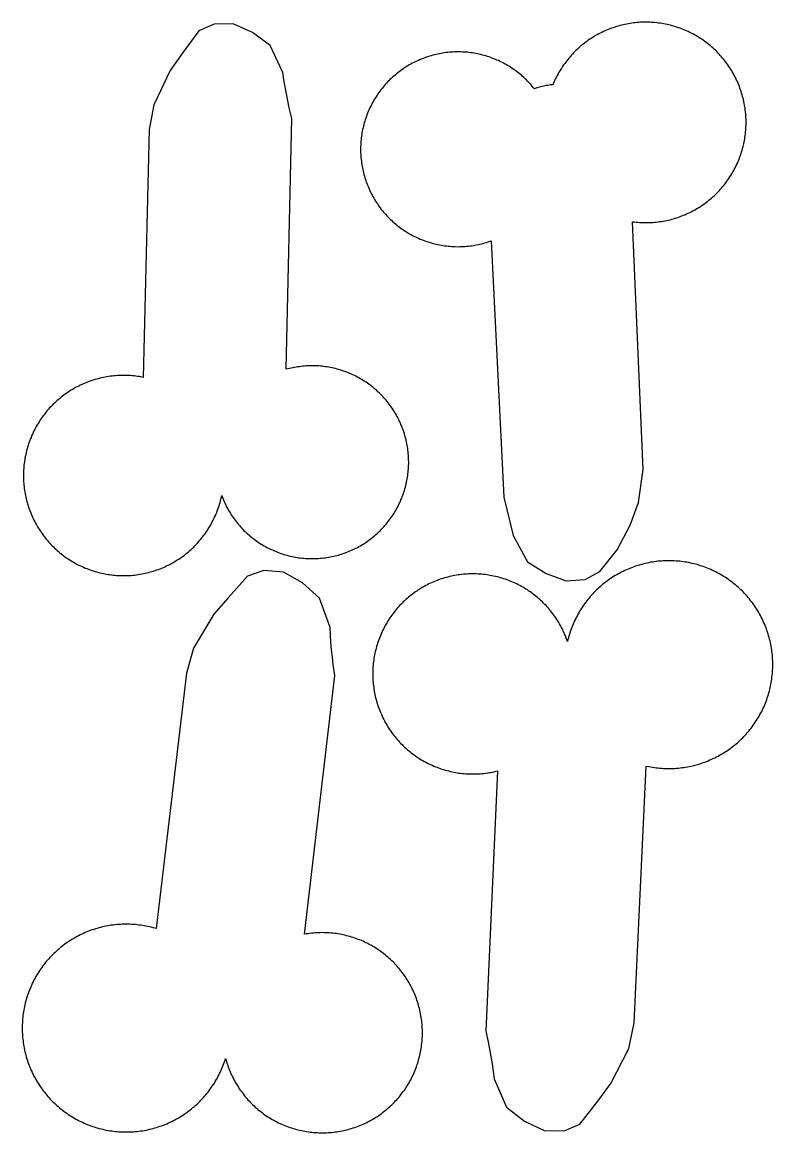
# Model space of a CAD drawing. Extents: x -246 to 246, y -104 to 199.
# Drawn here: x 151.17 to 160.8, y 53.9 to 68.14 of the extents above; entities that cross this region are included whole.
import ezdxf

# ---------------------------------------------------------------- set-up
doc = ezdxf.new("R2010")
doc.units = 0
doc.layers.add('Add_Red', color=1, linetype='Continuous')

msp = doc.modelspace()

# ---------------------------------------------------------------- linework, layer by layer
at = {"layer": 'Add_Red'}
for points in [[(152.506, 61.044), (152.528, 61.045), (152.551, 61.046), (152.573, 61.047), (152.595, 61.049), (152.618, 61.051), (152.64, 61.054), (152.662, 61.057), (152.684, 61.061), (152.706, 61.065), (152.728, 61.069), (152.75, 61.073), (152.772, 61.078), (152.794, 61.084), (152.816, 61.09), (152.837, 61.096), (152.859, 61.102), (152.88, 61.109), (152.901, 61.116), (152.922, 61.124), (152.943, 61.132), (152.964, 61.14), (152.985, 61.149), (153.005, 61.158), (153.025, 61.168), (153.046, 61.178), (153.066, 61.188), (153.085, 61.198), (153.105, 61.209), (153.124, 61.22), (153.144, 61.232), (153.163, 61.244), (153.181, 61.256), (153.2, 61.268), (153.218, 61.281), (153.237, 61.294), (153.254, 61.308), (153.272, 61.321), (153.29, 61.336), (153.307, 61.35), (153.324, 61.365), (153.34, 61.38), (153.357, 61.395), (153.373, 61.41), (153.389, 61.426), (153.404, 61.442), (153.42, 61.459), (153.435, 61.475), (153.449, 61.492), (153.464, 61.509), (153.478, 61.527), (153.492, 61.544), (153.505, 61.562), (153.519, 61.58), (153.531, 61.599), (153.544, 61.617), (153.556, 61.636), (153.568, 61.655), (153.58, 61.674), (153.591, 61.694), (153.602, 61.713), (153.612, 61.733), (153.623, 61.753), (153.632, 61.773), (153.642, 61.793), (153.651, 61.814), (153.66, 61.835), (153.668, 61.855), (153.676, 61.876), (153.684, 61.897), (153.691, 61.918), (153.698, 61.94), (153.705, 61.961), (153.711, 61.983), (153.717, 62.004), (153.722, 62.026), (153.728, 62.048), (153.732, 62.07), (153.746, 62.035), (153.754, 62.015), (153.763, 61.995), (153.772, 61.976), (153.781, 61.956), (153.79, 61.937), (153.8, 61.918), (153.811, 61.899), (153.821, 61.88), (153.832, 61.861), (153.844, 61.843), (153.855, 61.825), (153.867, 61.807), (153.879, 61.789), (153.892, 61.771), (153.905, 61.754), (153.918, 61.737), (153.931, 61.72), (153.945, 61.703), (153.959, 61.687), (153.973, 61.671), (153.988, 61.655), (154.003, 61.639), (154.018, 61.624), (154.033, 61.609), (154.049, 61.594), (154.065, 61.579), (154.081, 61.565), (154.097, 61.551), (154.114, 61.537), (154.131, 61.524), (154.148, 61.511), (154.166, 61.498), (154.183, 61.485), (154.201, 61.473), (154.219, 61.461), (154.237, 61.449), (154.256, 61.438), (154.274, 61.427), (154.293, 61.417), (154.312, 61.406), (154.331, 61.396), (154.35, 61.387), (154.37, 61.377), (154.39, 61.368), (154.409, 61.36), (154.429, 61.352), (154.449, 61.344), (154.47, 61.336), (154.49, 61.329), (154.51, 61.322), (154.531, 61.316), (154.552, 61.309), (154.572, 61.304), (154.593, 61.298), (154.614, 61.293), (154.635, 61.288), (154.657, 61.284), (154.678, 61.28), (154.699, 61.277), (154.72, 61.273), (154.742, 61.271), (154.763, 61.268), (154.785, 61.266), (154.806, 61.264), (154.828, 61.263), (154.849, 61.262), (154.871, 61.262), (154.893, 61.261), (154.93, 61.262), (154.952, 61.263), (154.973, 61.264), (154.995, 61.266), (155.016, 61.268), (155.038, 61.27), (155.059, 61.273), (155.081, 61.276), (155.102, 61.279), (155.123, 61.283), (155.144, 61.287), (155.165, 61.292), (155.186, 61.297), (155.207, 61.302), (155.228, 61.308), (155.249, 61.314), (155.269, 61.32), (155.29, 61.327), (155.316, 61.336), (155.336, 61.344), (155.356, 61.352), (155.376, 61.36), (155.396, 61.368), (155.415, 61.377), (155.435, 61.387), (155.454, 61.396), (155.473, 61.406), (155.492, 61.417), (155.511, 61.427), (155.53, 61.438), (155.548, 61.449), (155.566, 61.461), (155.584, 61.473), (155.602, 61.485), (155.62, 61.498), (155.637, 61.511), (155.654, 61.524), (155.671, 61.537), (155.688, 61.551), (155.704, 61.565), (155.72, 61.579), (155.736, 61.594), (155.752, 61.609), (155.767, 61.624), (155.783, 61.639), (155.797, 61.655), (155.812, 61.671), (155.826, 61.687), (155.84, 61.703), (155.854, 61.72), (155.867, 61.737), (155.881, 61.754), (155.893, 61.771), (155.906, 61.789), (155.918, 61.807), (155.93, 61.825), (155.942, 61.843), (155.953, 61.861), (155.964, 61.88), (155.975, 61.899), (155.985, 61.918), (155.995, 61.937), (156.005, 61.956), (156.014, 61.976), (156.023, 61.995), (156.031, 62.015), (156.04, 62.035), (156.048, 62.055), (156.055, 62.075), (156.062, 62.096), (156.069, 62.116), (156.076, 62.137), (156.082, 62.158), (156.088, 62.178), (156.093, 62.199), (156.098, 62.22), (156.103, 62.241), (156.107, 62.262), (156.111, 62.284), (156.114, 62.305), (156.118, 62.326), (156.12, 62.348), (156.123, 62.369), (156.125, 62.391), (156.127, 62.412), (156.128, 62.434), (156.129, 62.455), (156.13, 62.477), (156.13, 62.498), (156.129, 62.524), (156.129, 62.546), (156.128, 62.567), (156.126, 62.589), (156.125, 62.611), (156.122, 62.632), (156.12, 62.653), (156.117, 62.675), (156.114, 62.696), (156.11, 62.717), (156.106, 62.739), (156.102, 62.76), (156.097, 62.781), (156.092, 62.802), (156.086, 62.823), (156.081, 62.844), (156.074, 62.864), (156.062, 62.901), (156.055, 62.922), (156.048, 62.942), (156.04, 62.962), (156.031, 62.982), (156.023, 63.002), (156.014, 63.021), (156.005, 63.041), (155.995, 63.06), (155.985, 63.079), (155.975, 63.098), (155.964, 63.117), (155.953, 63.136), (155.942, 63.154), (155.93, 63.172), (155.918, 63.19), (155.906, 63.208), (155.893, 63.226), (155.881, 63.243), (155.867, 63.26), (155.854, 63.277), (155.84, 63.294), (155.826, 63.31), (155.812, 63.326), (155.797, 63.342), (155.783, 63.358), (155.767, 63.373), (155.752, 63.388), (155.736, 63.403), (155.72, 63.418), (155.704, 63.432), (155.688, 63.446), (155.671, 63.46), (155.654, 63.473), (155.637, 63.486), (155.62, 63.499), (155.602, 63.512), (155.584, 63.524), (155.566, 63.536), (155.548, 63.548), (155.53, 63.559), (155.511, 63.57), (155.492, 63.58), (155.473, 63.591), (155.454, 63.601), (155.435, 63.61), (155.415, 63.62), (155.396, 63.629), (155.376, 63.637), (155.356, 63.645), (155.336, 63.653), (155.316, 63.661), (155.295, 63.668), (155.275, 63.675), (155.254, 63.681), (155.234, 63.688), (155.213, 63.693), (155.192, 63.699), (155.171, 63.704), (155.15, 63.708), (155.129, 63.713), (155.107, 63.717), (155.086, 63.72), (155.065, 63.723), (155.043, 63.726), (155.022, 63.729), (155, 63.731), (154.979, 63.733), (154.957, 63.734), (154.936, 63.735), (154.914, 63.735), (154.893, 63.736), (154.857, 63.735), (154.835, 63.734), (154.814, 63.733), (154.792, 63.731), (154.771, 63.729), (154.749, 63.727), (154.728, 63.724), (154.706, 63.721), (154.685, 63.718), (154.664, 63.714), (154.643, 63.71), (154.622, 63.705), (154.601, 63.701), (154.58, 63.695), (154.559, 63.69), (154.631, 66.909), (154.599, 67.043), (154.579, 67.133), (154.561, 67.224), (154.545, 67.315), (154.53, 67.406), (154.516, 67.497), (154.354, 67.846), (154.126, 68.011), (153.879, 68.123), (153.636, 68.12), (153.441, 68.033), (153.226, 67.743), (153.072, 67.523), (152.86, 67.083), (152.802, 66.765), (152.802, 66.765), (152.726, 63.587), (152.697, 63.592), (152.675, 63.596), (152.653, 63.599), (152.631, 63.602), (152.608, 63.605), (152.586, 63.607), (152.564, 63.609), (152.541, 63.61), (152.519, 63.611), (152.497, 63.612), (152.474, 63.612), (152.438, 63.611), (152.416, 63.611), (152.394, 63.609), (152.371, 63.608), (152.349, 63.606), (152.327, 63.603), (152.304, 63.601), (152.282, 63.597), (152.26, 63.594), (152.238, 63.59), (152.216, 63.586), (152.194, 63.581), (152.172, 63.576), (152.15, 63.57), (152.129, 63.565), (152.107, 63.558), (152.086, 63.552), (152.065, 63.545), (152.043, 63.538), (152.022, 63.53), (152.001, 63.522), (151.981, 63.513), (151.96, 63.505), (151.94, 63.495), (151.919, 63.486), (151.899, 63.476), (151.879, 63.466), (151.859, 63.455), (151.84, 63.444), (151.82, 63.433), (151.801, 63.422), (151.782, 63.41), (151.763, 63.397), (151.745, 63.385), (151.727, 63.372), (151.708, 63.359), (151.691, 63.345), (151.673, 63.331), (151.656, 63.317), (151.638, 63.303), (151.621, 63.288), (151.605, 63.273), (151.588, 63.258), (151.572, 63.242), (151.557, 63.226), (151.541, 63.21), (151.526, 63.194), (151.511, 63.177), (151.496, 63.16), (151.482, 63.143), (151.468, 63.125), (151.454, 63.108), (151.44, 63.09), (151.427, 63.072), (151.414, 63.053), (151.402, 63.035), (151.39, 63.016), (151.378, 62.997), (151.366, 62.978), (151.355, 62.958), (151.344, 62.939), (151.334, 62.919), (151.324, 62.899), (151.314, 62.879), (151.305, 62.858), (151.295, 62.838), (151.287, 62.817), (151.278, 62.796), (151.27, 62.775), (151.263, 62.754), (151.256, 62.733), (151.249, 62.712), (151.242, 62.69), (151.236, 62.669), (151.23, 62.647), (151.225, 62.625), (151.22, 62.603), (151.215, 62.582), (151.209, 62.551), (151.206, 62.529), (151.202, 62.506), (151.199, 62.484), (151.197, 62.462), (151.195, 62.44), (151.193, 62.417), (151.192, 62.395), (151.191, 62.373), (151.19, 62.35), (151.19, 62.328), (151.19, 62.294), (151.191, 62.271), (151.192, 62.249), (151.194, 62.227), (151.196, 62.204), (151.198, 62.182), (151.201, 62.16), (151.204, 62.138), (151.207, 62.116), (151.211, 62.093), (151.216, 62.071), (151.22, 62.05), (151.225, 62.028), (151.231, 62.006), (151.237, 61.984), (151.243, 61.963), (151.249, 61.941), (151.256, 61.92), (151.264, 61.899), (151.271, 61.878), (151.279, 61.857), (151.288, 61.836), (151.296, 61.815), (151.306, 61.795), (151.315, 61.775), (151.325, 61.754), (151.335, 61.735), (151.346, 61.715), (151.356, 61.695), (151.368, 61.676), (151.379, 61.657), (151.391, 61.638), (151.403, 61.619), (151.416, 61.6), (151.429, 61.582), (151.442, 61.564), (151.455, 61.546), (151.469, 61.528), (151.483, 61.511), (151.498, 61.493), (151.512, 61.477), (151.527, 61.46), (151.543, 61.444), (151.558, 61.427), (151.574, 61.412), (151.59, 61.396), (151.607, 61.381), (151.623, 61.366), (151.64, 61.351), (151.657, 61.337), (151.675, 61.323), (151.692, 61.309), (151.71, 61.295), (151.728, 61.282), (151.747, 61.269), (151.765, 61.257), (151.784, 61.244), (151.803, 61.233), (151.822, 61.221), (151.842, 61.21), (151.861, 61.199), (151.881, 61.188), (151.901, 61.178), (151.921, 61.168), (151.942, 61.159), (151.962, 61.15), (151.983, 61.141), (152.004, 61.133), (152.025, 61.125), (152.046, 61.117), (152.067, 61.11), (152.088, 61.103), (152.11, 61.096), (152.131, 61.09), (152.153, 61.084), (152.174, 61.079), (152.196, 61.074), (152.218, 61.069), (152.251, 61.063), (152.273, 61.059), (152.295, 61.056), (152.318, 61.053), (152.34, 61.05), (152.362, 61.048), (152.385, 61.047), (152.407, 61.045), (152.429, 61.044), (152.452, 61.044), (152.474, 61.043), (152.506, 61.044)], [(158.391, 60.995), (158.58, 61.095), (158.801, 61.376), (158.968, 61.692), (159.076, 61.98), (159.135, 62.404), (159.001, 65.583), (159.024, 65.581), (159.046, 65.578), (159.068, 65.576), (159.091, 65.575), (159.113, 65.573), (159.135, 65.573), (159.17, 65.572), (159.192, 65.572), (159.215, 65.573), (159.237, 65.574), (159.26, 65.575), (159.282, 65.577), (159.304, 65.579), (159.327, 65.582), (159.349, 65.585), (159.371, 65.588), (159.393, 65.592), (159.415, 65.596), (159.437, 65.6), (159.459, 65.605), (159.481, 65.61), (159.503, 65.616), (159.524, 65.622), (159.546, 65.628), (159.567, 65.635), (159.588, 65.642), (159.61, 65.65), (159.631, 65.658), (159.651, 65.666), (159.672, 65.674), (159.693, 65.683), (159.713, 65.693), (159.733, 65.702), (159.754, 65.712), (159.773, 65.723), (159.793, 65.733), (159.813, 65.744), (159.832, 65.756), (159.851, 65.767), (159.87, 65.78), (159.889, 65.792), (159.907, 65.805), (159.926, 65.818), (159.944, 65.831), (159.961, 65.845), (159.979, 65.859), (159.996, 65.873), (160.013, 65.887), (160.03, 65.902), (160.047, 65.918), (160.063, 65.933), (160.079, 65.949), (160.095, 65.965), (160.11, 65.981), (160.125, 65.998), (160.14, 66.014), (160.155, 66.031), (160.169, 66.049), (160.183, 66.066), (160.197, 66.084), (160.21, 66.102), (160.223, 66.12), (160.236, 66.139), (160.248, 66.158), (160.26, 66.176), (160.272, 66.196), (160.283, 66.215), (160.294, 66.234), (160.305, 66.254), (160.315, 66.274), (160.325, 66.294), (160.335, 66.314), (160.344, 66.335), (160.353, 66.355), (160.362, 66.376), (160.37, 66.397), (160.378, 66.418), (160.385, 66.439), (160.393, 66.46), (160.399, 66.482), (160.406, 66.503), (160.412, 66.525), (160.417, 66.547), (160.426, 66.582), (160.43, 66.604), (160.434, 66.626), (160.438, 66.648), (160.442, 66.67), (160.445, 66.692), (160.447, 66.714), (160.45, 66.737), (160.452, 66.759), (160.453, 66.782), (160.454, 66.804), (160.455, 66.826), (160.455, 66.858), (160.455, 66.88), (160.455, 66.903), (160.454, 66.925), (160.452, 66.947), (160.451, 66.97), (160.448, 66.992), (160.446, 67.014), (160.443, 67.037), (160.44, 67.059), (160.436, 67.081), (160.432, 67.103), (160.427, 67.125), (160.423, 67.147), (160.417, 67.169), (160.412, 67.19), (160.406, 67.212), (160.399, 67.234), (160.393, 67.255), (160.385, 67.276), (160.378, 67.297), (160.37, 67.318), (160.362, 67.339), (160.353, 67.36), (160.344, 67.381), (160.335, 67.401), (160.325, 67.421), (160.315, 67.441), (160.305, 67.461), (160.294, 67.481), (160.283, 67.501), (160.272, 67.52), (160.26, 67.539), (160.248, 67.558), (160.236, 67.577), (160.223, 67.595), (160.21, 67.613), (160.197, 67.631), (160.183, 67.649), (160.169, 67.667), (160.155, 67.684), (160.14, 67.701), (160.125, 67.718), (160.11, 67.735), (160.095, 67.751), (160.079, 67.767), (160.063, 67.783), (160.047, 67.798), (160.03, 67.813), (160.013, 67.828), (159.996, 67.843), (159.979, 67.857), (159.961, 67.871), (159.944, 67.884), (159.926, 67.898), (159.907, 67.911), (159.889, 67.924), (159.87, 67.936), (159.851, 67.948), (159.832, 67.96), (159.813, 67.971), (159.793, 67.982), (159.773, 67.993), (159.754, 68.003), (159.733, 68.013), (159.713, 68.023), (159.693, 68.032), (159.672, 68.041), (159.651, 68.05), (159.631, 68.058), (159.61, 68.066), (159.588, 68.073), (159.551, 68.085), (159.53, 68.092), (159.508, 68.098), (159.487, 68.104), (159.465, 68.109), (159.443, 68.114), (159.421, 68.119), (159.399, 68.123), (159.377, 68.127), (159.355, 68.13), (159.332, 68.133), (159.31, 68.136), (159.288, 68.138), (159.265, 68.14), (159.243, 68.141), (159.221, 68.142), (159.198, 68.143), (159.17, 68.143), (159.147, 68.143), (159.125, 68.143), (159.103, 68.142), (159.08, 68.14), (159.058, 68.138), (159.035, 68.136), (159.013, 68.134), (158.991, 68.131), (158.969, 68.128), (158.947, 68.124), (158.925, 68.12), (158.903, 68.115), (158.881, 68.11), (158.859, 68.105), (158.837, 68.1), (158.815, 68.094), (158.794, 68.087), (158.773, 68.08), (158.751, 68.073), (158.73, 68.066), (158.709, 68.058), (158.688, 68.05), (158.668, 68.041), (158.647, 68.032), (158.627, 68.023), (158.606, 68.013), (158.586, 68.003), (158.566, 67.993), (158.547, 67.982), (158.527, 67.971), (158.508, 67.96), (158.489, 67.948), (158.47, 67.936), (158.451, 67.924), (158.432, 67.911), (158.414, 67.898), (158.396, 67.884), (158.378, 67.871), (158.361, 67.857), (158.343, 67.843), (158.326, 67.828), (158.31, 67.813), (158.293, 67.798), (158.277, 67.783), (158.261, 67.767), (158.245, 67.751), (158.23, 67.735), (158.214, 67.718), (158.2, 67.701), (158.185, 67.684), (158.171, 67.667), (158.157, 67.649), (158.143, 67.631), (158.13, 67.613), (158.117, 67.595), (158.104, 67.577), (158.092, 67.558), (158.08, 67.539), (158.068, 67.52), (158.056, 67.501), (158.045, 67.481), (158.035, 67.461), (158.024, 67.441), (158.014, 67.421), (158.005, 67.401), (157.995, 67.381), (157.979, 67.342), (157.961, 67.34), (157.944, 67.338), (157.927, 67.336), (157.91, 67.333), (157.892, 67.33), (157.875, 67.327), (157.858, 67.323), (157.841, 67.319), (157.824, 67.315), (157.807, 67.311), (157.79, 67.306), (157.774, 67.301), (157.741, 67.29), (157.727, 67.307), (157.713, 67.324), (157.699, 67.34), (157.685, 67.356), (157.67, 67.372), (157.655, 67.388), (157.639, 67.404), (157.623, 67.419), (157.607, 67.434), (157.591, 67.448), (157.575, 67.463), (157.558, 67.477), (157.541, 67.49), (157.524, 67.504), (157.507, 67.517), (157.489, 67.53), (157.471, 67.542), (157.453, 67.554), (157.435, 67.566), (157.416, 67.578), (157.398, 67.589), (157.379, 67.6), (157.36, 67.611), (157.34, 67.621), (157.321, 67.631), (157.301, 67.64), (157.282, 67.65), (157.262, 67.658), (157.242, 67.667), (157.221, 67.675), (157.201, 67.683), (157.181, 67.69), (157.16, 67.698), (157.139, 67.704), (157.118, 67.711), (157.097, 67.717), (157.076, 67.722), (157.055, 67.728), (157.034, 67.733), (157.013, 67.737), (156.991, 67.741), (156.97, 67.745), (156.948, 67.749), (156.927, 67.752), (156.905, 67.754), (156.883, 67.757), (156.862, 67.758), (156.84, 67.76), (156.818, 67.761), (156.796, 67.762), (156.763, 67.762), (156.741, 67.762), (156.719, 67.762), (156.697, 67.761), (156.676, 67.759), (156.654, 67.758), (156.632, 67.756), (156.61, 67.753), (156.589, 67.75), (156.567, 67.747), (156.546, 67.743), (156.524, 67.739), (156.503, 67.735), (156.482, 67.73), (156.46, 67.725), (156.439, 67.72), (156.418, 67.714), (156.397, 67.708), (156.377, 67.701), (156.356, 67.694), (156.335, 67.687), (156.315, 67.679), (156.295, 67.671), (156.275, 67.663), (156.255, 67.654), (156.235, 67.645), (156.215, 67.636), (156.195, 67.626), (156.176, 67.616), (156.157, 67.606), (156.138, 67.595), (156.119, 67.584), (156.096, 67.569), (156.077, 67.558), (156.059, 67.545), (156.041, 67.533), (156.023, 67.52), (156.006, 67.507), (155.989, 67.494), (155.972, 67.48), (155.955, 67.466), (155.939, 67.452), (155.922, 67.437), (155.906, 67.423), (155.89, 67.408), (155.875, 67.392), (155.86, 67.377), (155.845, 67.361), (155.83, 67.345), (155.816, 67.328), (155.802, 67.311), (155.788, 67.295), (155.774, 67.277), (155.761, 67.26), (155.748, 67.243), (155.736, 67.225), (155.724, 67.207), (155.712, 67.188), (155.7, 67.17), (155.689, 67.151), (155.678, 67.132), (155.667, 67.113), (155.657, 67.094), (155.647, 67.075), (155.637, 67.055), (155.628, 67.036), (155.619, 67.016), (155.61, 66.996), (155.602, 66.975), (155.594, 66.955), (155.587, 66.935), (155.579, 66.914), (155.573, 66.893), (155.566, 66.873), (155.56, 66.852), (155.554, 66.831), (155.549, 66.809), (155.544, 66.788), (155.539, 66.767), (155.535, 66.745), (155.531, 66.724), (155.528, 66.702), (155.525, 66.681), (155.522, 66.659), (155.519, 66.638), (155.518, 66.616), (155.516, 66.594), (155.515, 66.572), (155.514, 66.551), (155.513, 66.513), (155.513, 66.491), (155.514, 66.469), (155.515, 66.448), (155.516, 66.426), (155.518, 66.404), (155.52, 66.382), (155.523, 66.361), (155.525, 66.339), (155.529, 66.317), (155.532, 66.296), (155.536, 66.275), (155.541, 66.253), (155.545, 66.232), (155.55, 66.211), (155.556, 66.19), (155.562, 66.169), (155.568, 66.148), (155.574, 66.127), (155.581, 66.106), (155.589, 66.086), (155.596, 66.065), (155.604, 66.045), (155.613, 66.025), (155.621, 66.005), (155.63, 65.985), (155.641, 65.964), (155.65, 65.944), (155.66, 65.925), (155.671, 65.906), (155.682, 65.887), (155.693, 65.868), (155.704, 65.849), (155.716, 65.831), (155.728, 65.813), (155.74, 65.795), (155.753, 65.777), (155.766, 65.76), (155.779, 65.742), (155.793, 65.725), (155.807, 65.708), (155.821, 65.692), (155.835, 65.676), (155.85, 65.659), (155.865, 65.644), (155.881, 65.628), (155.896, 65.613), (155.912, 65.598), (155.928, 65.583), (155.944, 65.569), (155.961, 65.555), (155.978, 65.541), (155.995, 65.527), (156.012, 65.514), (156.03, 65.501), (156.048, 65.488), (156.066, 65.476), (156.084, 65.464), (156.102, 65.452), (156.121, 65.441), (156.14, 65.43), (156.159, 65.419), (156.178, 65.409), (156.197, 65.399), (156.217, 65.389), (156.236, 65.38), (156.256, 65.371), (156.276, 65.362), (156.296, 65.354), (156.317, 65.346), (156.337, 65.338), (156.358, 65.331), (156.378, 65.324), (156.399, 65.318), (156.42, 65.311), (156.441, 65.306), (156.462, 65.3), (156.483, 65.295), (156.505, 65.29), (156.526, 65.286), (156.548, 65.282), (156.569, 65.279), (156.591, 65.275), (156.612, 65.273), (156.634, 65.27), (156.656, 65.268), (156.677, 65.266), (156.699, 65.265), (156.721, 65.264), (156.763, 65.263), (156.785, 65.264), (156.806, 65.264), (156.828, 65.265), (156.85, 65.267), (156.872, 65.268), (156.893, 65.27), (156.915, 65.273), (156.937, 65.276), (156.958, 65.279), (156.98, 65.282), (157.001, 65.286), (157.023, 65.291), (157.044, 65.295), (157.065, 65.301), (157.086, 65.306), (157.107, 65.312), (157.128, 65.318), (157.149, 65.325), (157.188, 65.338), (157.351, 62.048), (157.471, 61.56), (157.655, 61.221), (157.894, 61.072), (158.148, 60.976), (158.391, 60.995)], [(158.326, 54.006), (158.556, 54.302), (158.721, 54.526), (158.952, 54.978), (159.019, 55.306), (159.174, 58.601), (159.211, 58.594), (159.234, 58.589), (159.257, 58.585), (159.28, 58.582), (159.303, 58.579), (159.326, 58.576), (159.35, 58.574), (159.373, 58.572), (159.396, 58.571), (159.419, 58.57), (159.442, 58.569), (159.466, 58.569), (159.495, 58.569), (159.519, 58.57), (159.542, 58.571), (159.565, 58.573), (159.588, 58.575), (159.611, 58.577), (159.635, 58.58), (159.658, 58.583), (159.681, 58.586), (159.703, 58.59), (159.726, 58.595), (159.749, 58.6), (159.772, 58.605), (159.794, 58.61), (159.817, 58.616), (159.839, 58.622), (159.862, 58.629), (159.884, 58.636), (159.906, 58.644), (159.928, 58.652), (159.949, 58.66), (159.971, 58.669), (159.992, 58.678), (160.014, 58.687), (160.035, 58.697), (160.056, 58.707), (160.076, 58.717), (160.097, 58.728), (160.117, 58.739), (160.138, 58.751), (160.158, 58.763), (160.177, 58.775), (160.197, 58.788), (160.216, 58.801), (160.235, 58.814), (160.254, 58.827), (160.273, 58.841), (160.291, 58.856), (160.309, 58.87), (160.327, 58.885), (160.345, 58.9), (160.362, 58.916), (160.379, 58.931), (160.396, 58.948), (160.413, 58.964), (160.429, 58.981), (160.445, 58.998), (160.46, 59.015), (160.476, 59.032), (160.491, 59.05), (160.505, 59.068), (160.52, 59.086), (160.534, 59.105), (160.548, 59.124), (160.561, 59.143), (160.574, 59.162), (160.587, 59.181), (160.599, 59.201), (160.611, 59.221), (160.623, 59.241), (160.634, 59.261), (160.645, 59.282), (160.656, 59.302), (160.666, 59.323), (160.676, 59.344), (160.686, 59.366), (160.695, 59.387), (160.704, 59.408), (160.712, 59.43), (160.72, 59.452), (160.728, 59.474), (160.735, 59.496), (160.742, 59.518), (160.748, 59.541), (160.755, 59.563), (160.76, 59.586), (160.766, 59.608), (160.774, 59.647), (160.778, 59.67), (160.782, 59.693), (160.785, 59.716), (160.788, 59.739), (160.791, 59.762), (160.793, 59.786), (160.795, 59.809), (160.796, 59.832), (160.798, 59.855), (160.798, 59.878), (160.798, 59.902), (160.798, 59.929), (160.797, 59.953), (160.796, 59.976), (160.795, 59.999), (160.793, 60.022), (160.791, 60.045), (160.788, 60.068), (160.785, 60.091), (160.781, 60.114), (160.777, 60.137), (160.773, 60.16), (160.768, 60.183), (160.763, 60.206), (160.758, 60.228), (160.752, 60.251), (160.745, 60.273), (160.739, 60.295), (160.732, 60.318), (160.724, 60.34), (160.716, 60.362), (160.708, 60.383), (160.7, 60.405), (160.691, 60.426), (160.681, 60.448), (160.672, 60.469), (160.661, 60.49), (160.651, 60.511), (160.64, 60.531), (160.629, 60.552), (160.618, 60.572), (160.606, 60.592), (160.593, 60.612), (160.581, 60.631), (160.568, 60.651), (160.555, 60.67), (160.541, 60.689), (160.527, 60.707), (160.513, 60.726), (160.499, 60.744), (160.484, 60.762), (160.469, 60.779), (160.453, 60.797), (160.437, 60.814), (160.421, 60.831), (160.405, 60.847), (160.388, 60.863), (160.371, 60.879), (160.354, 60.895), (160.337, 60.91), (160.319, 60.925), (160.301, 60.94), (160.283, 60.954), (160.264, 60.969), (160.245, 60.982), (160.226, 60.996), (160.207, 61.009), (160.188, 61.022), (160.168, 61.034), (160.148, 61.046), (160.128, 61.058), (160.108, 61.069), (160.087, 61.08), (160.067, 61.091), (160.046, 61.101), (160.025, 61.111), (160.004, 61.121), (159.982, 61.13), (159.961, 61.139), (159.939, 61.147), (159.917, 61.155), (159.895, 61.163), (159.873, 61.17), (159.851, 61.177), (159.829, 61.184), (159.806, 61.19), (159.784, 61.196), (159.761, 61.201), (159.72, 61.21), (159.697, 61.214), (159.674, 61.218), (159.651, 61.221), (159.628, 61.224), (159.605, 61.227), (159.582, 61.229), (159.559, 61.231), (159.535, 61.232), (159.512, 61.233), (159.489, 61.234), (159.466, 61.234), (159.44, 61.234), (159.417, 61.233), (159.394, 61.232), (159.37, 61.231), (159.347, 61.229), (159.324, 61.227), (159.301, 61.224), (159.278, 61.221), (159.255, 61.218), (159.232, 61.214), (159.209, 61.209), (159.186, 61.205), (159.164, 61.2), (159.141, 61.194), (159.118, 61.188), (159.096, 61.182), (159.074, 61.175), (159.052, 61.168), (159.03, 61.161), (159.008, 61.153), (158.986, 61.145), (158.964, 61.136), (158.943, 61.127), (158.921, 61.118), (158.9, 61.108), (158.879, 61.098), (158.859, 61.088), (158.838, 61.077), (158.818, 61.066), (158.797, 61.055), (158.777, 61.043), (158.757, 61.031), (158.738, 61.018), (158.719, 61.005), (158.699, 60.992), (158.68, 60.978), (158.662, 60.965), (158.643, 60.95), (158.625, 60.936), (158.607, 60.921), (158.59, 60.906), (158.572, 60.89), (158.555, 60.875), (158.538, 60.859), (158.522, 60.842), (158.505, 60.826), (158.489, 60.809), (158.474, 60.792), (158.458, 60.774), (158.443, 60.756), (158.429, 60.738), (158.414, 60.72), (158.4, 60.702), (158.386, 60.683), (158.373, 60.664), (158.36, 60.645), (158.347, 60.625), (158.334, 60.606), (158.322, 60.586), (158.31, 60.566), (158.299, 60.546), (158.288, 60.525), (158.277, 60.505), (158.267, 60.484), (158.257, 60.463), (158.247, 60.442), (158.238, 60.42), (158.229, 60.399), (158.221, 60.377), (158.213, 60.355), (158.205, 60.333), (158.198, 60.311), (158.191, 60.289), (158.184, 60.267), (158.178, 60.244), (158.172, 60.222), (158.167, 60.199), (158.159, 60.221), (158.151, 60.242), (158.143, 60.263), (158.134, 60.284), (158.125, 60.304), (158.116, 60.325), (158.106, 60.345), (158.096, 60.365), (158.086, 60.385), (158.075, 60.405), (158.064, 60.424), (158.053, 60.443), (158.041, 60.462), (158.029, 60.481), (158.017, 60.5), (158.004, 60.518), (157.991, 60.537), (157.978, 60.555), (157.964, 60.572), (157.95, 60.59), (157.936, 60.607), (157.921, 60.624), (157.907, 60.641), (157.891, 60.658), (157.876, 60.674), (157.86, 60.69), (157.844, 60.706), (157.828, 60.721), (157.812, 60.736), (157.795, 60.751), (157.778, 60.766), (157.76, 60.78), (157.743, 60.794), (157.725, 60.807), (157.707, 60.821), (157.689, 60.834), (157.67, 60.846), (157.652, 60.859), (157.633, 60.871), (157.614, 60.882), (157.594, 60.894), (157.575, 60.905), (157.555, 60.916), (157.535, 60.926), (157.515, 60.936), (157.495, 60.946), (157.475, 60.955), (157.454, 60.964), (157.433, 60.972), (157.413, 60.981), (157.392, 60.988), (157.37, 60.996), (157.349, 61.003), (157.328, 61.01), (157.306, 61.016), (157.285, 61.022), (157.263, 61.028), (157.241, 61.033), (157.219, 61.038), (157.198, 61.042), (157.175, 61.046), (157.153, 61.05), (157.131, 61.053), (157.109, 61.056), (157.087, 61.059), (157.064, 61.061), (157.042, 61.063), (157.02, 61.064), (156.997, 61.065), (156.975, 61.066), (156.953, 61.066), (156.921, 61.065), (156.898, 61.065), (156.876, 61.064), (156.854, 61.062), (156.831, 61.06), (156.809, 61.058), (156.787, 61.055), (156.765, 61.052), (156.743, 61.049), (156.72, 61.045), (156.698, 61.04), (156.677, 61.036), (156.655, 61.031), (156.633, 61.025), (156.611, 61.02), (156.59, 61.014), (156.568, 61.007), (156.535, 60.996), (156.514, 60.988), (156.493, 60.981), (156.472, 60.972), (156.451, 60.964), (156.43, 60.955), (156.41, 60.946), (156.39, 60.936), (156.37, 60.926), (156.35, 60.916), (156.33, 60.905), (156.311, 60.894), (156.291, 60.882), (156.272, 60.871), (156.253, 60.859), (156.235, 60.846), (156.216, 60.834), (156.198, 60.821), (156.18, 60.807), (156.162, 60.794), (156.145, 60.78), (156.127, 60.766), (156.11, 60.751), (156.094, 60.736), (156.077, 60.721), (156.061, 60.706), (156.045, 60.69), (156.029, 60.674), (156.014, 60.658), (155.999, 60.641), (155.984, 60.624), (155.969, 60.607), (155.955, 60.59), (155.941, 60.572), (155.927, 60.555), (155.914, 60.537), (155.901, 60.518), (155.888, 60.5), (155.876, 60.481), (155.864, 60.462), (155.852, 60.443), (155.841, 60.424), (155.83, 60.405), (155.819, 60.385), (155.809, 60.365), (155.799, 60.345), (155.789, 60.325), (155.78, 60.304), (155.771, 60.284), (155.762, 60.263), (155.754, 60.242), (155.746, 60.221), (155.739, 60.2), (155.732, 60.179), (155.725, 60.157), (155.719, 60.136), (155.713, 60.114), (155.707, 60.093), (155.702, 60.071), (155.697, 60.049), (155.692, 60.027), (155.688, 60.005), (155.685, 59.983), (155.681, 59.961), (155.678, 59.939), (155.676, 59.916), (155.674, 59.894), (155.672, 59.872), (155.671, 59.849), (155.67, 59.827), (155.669, 59.805), (155.669, 59.782), (155.67, 59.74), (155.671, 59.718), (155.672, 59.695), (155.674, 59.673), (155.676, 59.651), (155.678, 59.628), (155.681, 59.606), (155.684, 59.584), (155.688, 59.562), (155.692, 59.54), (155.696, 59.518), (155.701, 59.496), (155.706, 59.474), (155.712, 59.453), (155.718, 59.431), (155.725, 59.407), (155.732, 59.386), (155.739, 59.364), (155.746, 59.343), (155.754, 59.322), (155.762, 59.301), (155.771, 59.281), (155.78, 59.26), (155.789, 59.24), (155.799, 59.219), (155.809, 59.199), (155.819, 59.18), (155.83, 59.16), (155.841, 59.14), (155.852, 59.121), (155.864, 59.102), (155.876, 59.083), (155.888, 59.064), (155.901, 59.046), (155.914, 59.028), (155.927, 59.01), (155.941, 58.992), (155.955, 58.974), (155.969, 58.957), (155.984, 58.94), (155.999, 58.923), (156.014, 58.907), (156.029, 58.891), (156.045, 58.875), (156.061, 58.859), (156.077, 58.843), (156.094, 58.828), (156.11, 58.813), (156.127, 58.799), (156.145, 58.785), (156.162, 58.771), (156.18, 58.757), (156.198, 58.744), (156.216, 58.731), (156.235, 58.718), (156.253, 58.706), (156.272, 58.694), (156.291, 58.682), (156.311, 58.671), (156.33, 58.659), (156.35, 58.649), (156.37, 58.638), (156.39, 58.628), (156.41, 58.619), (156.43, 58.61), (156.451, 58.601), (156.472, 58.592), (156.493, 58.584), (156.514, 58.576), (156.535, 58.568), (156.556, 58.561), (156.577, 58.555), (156.599, 58.548), (156.62, 58.542), (156.642, 58.537), (156.664, 58.531), (156.686, 58.527), (156.708, 58.522), (156.73, 58.518), (156.752, 58.514), (156.774, 58.511), (156.796, 58.508), (156.818, 58.506), (156.841, 58.503), (156.863, 58.502), (156.885, 58.5), (156.908, 58.499), (156.93, 58.499), (156.953, 58.499), (156.983, 58.499), (157.005, 58.5), (157.027, 58.501), (157.05, 58.502), (157.072, 58.504), (157.094, 58.506), (157.117, 58.509), (157.139, 58.512), (157.161, 58.516), (157.183, 58.519), (157.205, 58.524), (157.227, 58.528), (157.249, 58.533), (157.27, 58.539), (157.118, 55.201), (157.149, 55.061), (157.167, 54.967), (157.184, 54.872), (157.199, 54.778), (157.212, 54.683), (157.224, 54.588), (157.383, 54.222), (157.616, 54.045), (157.869, 53.923), (158.122, 53.92), (158.326, 54.006)], [(155.052, 53.896), (155.075, 53.896), (155.097, 53.898), (155.119, 53.899), (155.142, 53.901), (155.164, 53.903), (155.186, 53.906), (155.208, 53.909), (155.231, 53.912), (155.253, 53.916), (155.275, 53.92), (155.297, 53.925), (155.318, 53.93), (155.355, 53.939), (155.376, 53.945), (155.398, 53.951), (155.419, 53.958), (155.44, 53.965), (155.461, 53.973), (155.482, 53.981), (155.503, 53.989), (155.524, 53.997), (155.544, 54.006), (155.565, 54.016), (155.585, 54.025), (155.605, 54.035), (155.625, 54.046), (155.645, 54.056), (155.664, 54.067), (155.683, 54.079), (155.703, 54.09), (155.721, 54.102), (155.74, 54.115), (155.759, 54.127), (155.777, 54.14), (155.795, 54.154), (155.813, 54.167), (155.83, 54.181), (155.847, 54.196), (155.864, 54.21), (155.881, 54.225), (155.898, 54.24), (155.914, 54.256), (155.93, 54.271), (155.946, 54.287), (155.961, 54.304), (155.976, 54.32), (155.991, 54.337), (156.006, 54.354), (156.02, 54.371), (156.034, 54.389), (156.047, 54.406), (156.061, 54.424), (156.074, 54.443), (156.087, 54.461), (156.099, 54.48), (156.111, 54.499), (156.123, 54.518), (156.134, 54.537), (156.145, 54.557), (156.156, 54.576), (156.166, 54.596), (156.176, 54.616), (156.186, 54.636), (156.195, 54.657), (156.204, 54.677), (156.212, 54.698), (156.221, 54.719), (156.229, 54.74), (156.236, 54.761), (156.243, 54.782), (156.25, 54.804), (156.256, 54.825), (156.262, 54.847), (156.268, 54.868), (156.273, 54.89), (156.278, 54.912), (156.282, 54.934), (156.286, 54.956), (156.29, 54.978), (156.293, 55), (156.296, 55.023), (156.299, 55.045), (156.301, 55.067), (156.303, 55.089), (156.304, 55.112), (156.305, 55.134), (156.306, 55.157), (156.306, 55.179), (156.305, 55.219), (156.304, 55.242), (156.303, 55.264), (156.301, 55.286), (156.299, 55.309), (156.297, 55.331), (156.294, 55.353), (156.291, 55.375), (156.287, 55.397), (156.283, 55.42), (156.279, 55.441), (156.273, 55.468), (156.268, 55.49), (156.262, 55.511), (156.256, 55.533), (156.25, 55.554), (156.243, 55.576), (156.236, 55.597), (156.229, 55.618), (156.221, 55.639), (156.212, 55.66), (156.204, 55.681), (156.195, 55.701), (156.186, 55.721), (156.176, 55.742), (156.166, 55.762), (156.156, 55.782), (156.145, 55.801), (156.134, 55.821), (156.123, 55.84), (156.111, 55.859), (156.099, 55.878), (156.087, 55.897), (156.074, 55.915), (156.061, 55.933), (156.047, 55.951), (156.034, 55.969), (156.02, 55.987), (156.006, 56.004), (155.991, 56.021), (155.976, 56.038), (155.961, 56.054), (155.946, 56.071), (155.93, 56.087), (155.914, 56.102), (155.898, 56.118), (155.881, 56.133), (155.864, 56.148), (155.847, 56.162), (155.83, 56.177), (155.813, 56.191), (155.795, 56.204), (155.777, 56.217), (155.759, 56.23), (155.74, 56.243), (155.721, 56.256), (155.703, 56.268), (155.683, 56.279), (155.664, 56.291), (155.645, 56.302), (155.625, 56.312), (155.605, 56.323), (155.585, 56.333), (155.565, 56.342), (155.544, 56.352), (155.524, 56.361), (155.503, 56.369), (155.482, 56.377), (155.461, 56.385), (155.44, 56.393), (155.419, 56.4), (155.398, 56.407), (155.376, 56.413), (155.355, 56.419), (155.333, 56.424), (155.311, 56.43), (155.289, 56.435), (155.267, 56.439), (155.245, 56.443), (155.223, 56.447), (155.201, 56.45), (155.179, 56.453), (155.156, 56.456), (155.134, 56.458), (155.112, 56.459), (155.089, 56.461), (155.067, 56.462), (155.045, 56.462), (155.022, 56.463), (154.994, 56.462), (154.972, 56.462), (154.949, 56.461), (154.927, 56.459), (154.905, 56.457), (154.882, 56.455), (154.86, 56.452), (154.838, 56.449), (154.816, 56.446), (154.794, 56.442), (155.183, 59.761), (155.162, 59.903), (155.151, 59.998), (155.141, 60.093), (155.133, 60.188), (155.126, 60.284), (155.121, 60.379), (154.988, 60.756), (154.768, 60.949), (154.525, 61.089), (154.273, 61.109), (154.063, 61.038), (153.813, 60.76), (153.632, 60.548), (153.37, 60.114), (153.279, 59.791), (152.89, 56.515), (152.852, 56.526), (152.829, 56.532), (152.807, 56.537), (152.784, 56.542), (152.761, 56.547), (152.738, 56.551), (152.716, 56.555), (152.693, 56.558), (152.669, 56.561), (152.646, 56.564), (152.623, 56.566), (152.6, 56.568), (152.577, 56.569), (152.554, 56.57), (152.53, 56.571), (152.507, 56.571), (152.479, 56.571), (152.456, 56.57), (152.433, 56.569), (152.409, 56.568), (152.386, 56.566), (152.363, 56.563), (152.34, 56.561), (152.317, 56.558), (152.294, 56.554), (152.271, 56.55), (152.248, 56.546), (152.225, 56.541), (152.203, 56.536), (152.18, 56.53), (152.158, 56.525), (152.135, 56.518), (152.113, 56.512), (152.091, 56.504), (152.069, 56.497), (152.047, 56.489), (152.025, 56.481), (152.003, 56.472), (151.982, 56.463), (151.961, 56.454), (151.94, 56.444), (151.919, 56.434), (151.898, 56.424), (151.877, 56.413), (151.857, 56.402), (151.837, 56.39), (151.817, 56.378), (151.797, 56.366), (151.777, 56.354), (151.758, 56.341), (151.739, 56.327), (151.72, 56.314), (151.701, 56.3), (151.683, 56.286), (151.665, 56.271), (151.647, 56.256), (151.629, 56.241), (151.612, 56.226), (151.595, 56.21), (151.578, 56.194), (151.561, 56.178), (151.545, 56.161), (151.529, 56.144), (151.514, 56.127), (151.498, 56.109), (151.483, 56.092), (151.468, 56.074), (151.454, 56.055), (151.44, 56.037), (151.426, 56.018), (151.413, 55.999), (151.4, 55.98), (151.387, 55.96), (151.374, 55.941), (151.362, 55.921), (151.351, 55.901), (151.339, 55.88), (151.328, 55.86), (151.318, 55.839), (151.307, 55.818), (151.297, 55.797), (151.288, 55.776), (151.279, 55.755), (151.27, 55.733), (151.261, 55.712), (151.253, 55.69), (151.245, 55.668), (151.238, 55.646), (151.231, 55.624), (151.22, 55.583), (151.214, 55.561), (151.209, 55.538), (151.204, 55.516), (151.199, 55.493), (151.195, 55.47), (151.191, 55.447), (151.187, 55.424), (151.184, 55.401), (151.182, 55.378), (151.179, 55.355), (151.178, 55.331), (151.176, 55.308), (151.175, 55.285), (151.175, 55.262), (151.174, 55.239), (151.175, 55.213), (151.175, 55.189), (151.176, 55.166), (151.178, 55.143), (151.18, 55.12), (151.182, 55.097), (151.185, 55.074), (151.188, 55.05), (151.191, 55.027), (151.195, 55.005), (151.199, 54.982), (151.204, 54.959), (151.209, 54.936), (151.215, 54.914), (151.221, 54.891), (151.227, 54.869), (151.233, 54.846), (151.24, 54.824), (151.248, 54.802), (151.256, 54.78), (151.264, 54.759), (151.272, 54.737), (151.281, 54.715), (151.291, 54.694), (151.3, 54.673), (151.31, 54.652), (151.321, 54.631), (151.332, 54.611), (151.343, 54.59), (151.354, 54.57), (151.366, 54.55), (151.378, 54.53), (151.391, 54.511), (151.404, 54.491), (151.417, 54.472), (151.43, 54.453), (151.444, 54.434), (151.459, 54.416), (151.473, 54.398), (151.488, 54.38), (151.503, 54.362), (151.518, 54.345), (151.534, 54.328), (151.55, 54.311), (151.567, 54.294), (151.583, 54.278), (151.6, 54.262), (151.617, 54.246), (151.635, 54.231), (151.652, 54.216), (151.67, 54.201), (151.689, 54.187), (151.707, 54.173), (151.726, 54.159), (151.745, 54.145), (151.764, 54.132), (151.783, 54.119), (151.803, 54.107), (151.823, 54.095), (151.843, 54.083), (151.863, 54.072), (151.884, 54.061), (151.904, 54.05), (151.925, 54.04), (151.946, 54.03), (151.967, 54.02), (151.989, 54.011), (152.01, 54.002), (152.032, 53.993), (152.054, 53.985), (152.076, 53.978), (152.098, 53.97), (152.12, 53.963), (152.162, 53.951), (152.185, 53.945), (152.207, 53.94), (152.23, 53.935), (152.253, 53.93), (152.276, 53.926), (152.299, 53.922), (152.322, 53.919), (152.345, 53.916), (152.368, 53.913), (152.391, 53.911), (152.414, 53.909), (152.437, 53.908), (152.461, 53.907), (152.484, 53.906), (152.507, 53.906), (152.531, 53.906), (152.554, 53.907), (152.577, 53.908), (152.601, 53.909), (152.624, 53.911), (152.647, 53.913), (152.67, 53.916), (152.693, 53.919), (152.716, 53.922), (152.739, 53.926), (152.762, 53.93), (152.785, 53.935), (152.807, 53.94), (152.83, 53.946), (152.852, 53.951), (152.875, 53.958), (152.897, 53.964), (152.919, 53.971), (152.941, 53.979), (152.963, 53.986), (152.985, 53.995), (153.007, 54.003), (153.028, 54.012), (153.05, 54.021), (153.071, 54.031), (153.092, 54.041), (153.113, 54.051), (153.133, 54.062), (153.154, 54.073), (153.174, 54.085), (153.194, 54.097), (153.214, 54.109), (153.233, 54.121), (153.253, 54.134), (153.272, 54.147), (153.291, 54.161), (153.309, 54.175), (153.328, 54.189), (153.346, 54.203), (153.364, 54.218), (153.382, 54.233), (153.399, 54.249), (153.416, 54.264), (153.433, 54.28), (153.45, 54.297), (153.466, 54.313), (153.482, 54.33), (153.498, 54.347), (153.513, 54.365), (153.528, 54.382), (153.543, 54.4), (153.558, 54.418), (153.572, 54.437), (153.586, 54.456), (153.599, 54.475), (153.612, 54.494), (153.625, 54.513), (153.638, 54.533), (153.65, 54.553), (153.661, 54.573), (153.673, 54.593), (153.684, 54.613), (153.695, 54.634), (153.705, 54.655), (153.715, 54.676), (153.725, 54.697), (153.734, 54.718), (153.743, 54.74), (153.751, 54.761), (153.76, 54.783), (153.767, 54.805), (153.775, 54.827), (153.782, 54.849), (153.788, 54.825), (153.795, 54.804), (153.801, 54.782), (153.809, 54.761), (153.816, 54.74), (153.824, 54.719), (153.832, 54.698), (153.841, 54.677), (153.85, 54.657), (153.859, 54.636), (153.869, 54.616), (153.879, 54.596), (153.889, 54.576), (153.9, 54.557), (153.911, 54.537), (153.922, 54.518), (153.934, 54.499), (153.946, 54.48), (153.958, 54.461), (153.971, 54.443), (153.984, 54.424), (153.997, 54.406), (154.011, 54.389), (154.025, 54.371), (154.039, 54.354), (154.053, 54.337), (154.068, 54.32), (154.083, 54.304), (154.099, 54.287), (154.115, 54.271), (154.131, 54.256), (154.147, 54.24), (154.163, 54.225), (154.18, 54.21), (154.197, 54.196), (154.214, 54.181), (154.232, 54.167), (154.25, 54.154), (154.268, 54.14), (154.286, 54.127), (154.304, 54.115), (154.323, 54.102), (154.342, 54.09), (154.361, 54.079), (154.38, 54.067), (154.4, 54.056), (154.42, 54.046), (154.44, 54.035), (154.46, 54.025), (154.48, 54.016), (154.5, 54.006), (154.521, 53.997), (154.541, 53.989), (154.562, 53.981), (154.583, 53.973), (154.604, 53.965), (154.626, 53.958), (154.647, 53.951), (154.668, 53.945), (154.69, 53.939), (154.712, 53.933), (154.734, 53.928), (154.755, 53.923), (154.777, 53.919), (154.799, 53.915), (154.821, 53.911), (154.844, 53.908), (154.866, 53.905), (154.888, 53.902), (154.91, 53.9), (154.933, 53.898), (154.955, 53.897), (154.977, 53.896), (155, 53.896), (155.022, 53.895), (155.052, 53.896)]]:
    msp.add_lwpolyline(points, dxfattribs=at)

doc.saveas('drawing.dxf')
